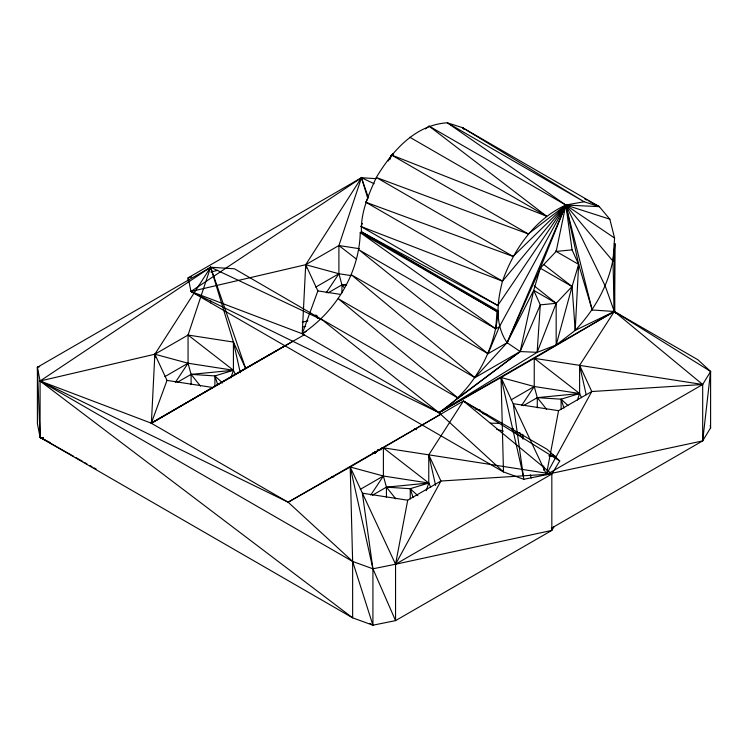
<?xml version="1.0" encoding="UTF-8"?>
<svg xmlns="http://www.w3.org/2000/svg" width="748" height="748" viewBox="0 0 748 748"><rect width="100%" height="100%" fill="white"/><g stroke="black" fill="none" stroke-linecap="round" stroke-linejoin="round"><path stroke-width="1.12" d="M292.879 341.303L151.377 423.265L154.855 354.215L210.627 267.232L234.451 268.784L322.285 319.733M374.14 183.699L361.48 177.725L190.936 291.486L438.973 412.7L537.148 352.345L556.175 345.034L575.203 330.373L578.643 264.39L565.825 205.046L447.332 122.803C415.028 124.701 391.849 151.545 376.319 177.472C368.558 194.555 360.545 212.778 361.434 231.899L496.971 311.542L498.177 310.85L361.434 231.899L360.237 232.6C359.33 273.067 335.674 311.598 302.229 333.748L190.936 291.486L188.253 277.732L361.48 177.725L376.225 178.679M463.956 129.367L462.554 127.693L584.066 201.745L447.332 122.803L462.554 127.693L599.288 206.635L565.825 205.046C534.483 219.37 513.652 249.402 502.506 281.164C497.14 301.435 494.484 324.473 507.116 342.696L520.178 351.541L537.148 352.345L540.29 304.875L533.707 290.327L540.29 268.186L565.825 205.046L584.066 201.745L599.288 206.635L609.844 219.192L614.576 238.051L612.986 261.174L614.286 311.477L579.616 365.333L579.616 393.523L577.456 400.049M425.416 128.918L429.081 126.103L565.825 205.046L572.061 249.851L578.643 264.39L572.061 286.531L575.203 330.373C597.549 306.932 613.5 276.293 614.781 243.53L614.173 243.876M551.36 528.256L702.681 440.89L710.6 371.438L697.847 359.723L614.286 311.477L592.173 309.981L578.643 264.39L555.512 251.038M498.177 310.85C494.989 351.354 473.288 390.465 438.973 412.7L302.229 333.748L305.708 264.708L361.48 177.725L368.315 197.491M39.663 366.679L37.4 367.249L37.4 423.639L40.083 437.393L352.635 617.839L372.925 625.197L395.552 620.625L395.552 564.235L407.707 500.206L440.918 481.029L551.828 474.017L559.747 460.955L546.994 449.23L463.433 400.993L350.195 466.995L288.12 502.207L40.083 381.003L37.4 367.249L210.627 267.232L322.079 319.864M359.33 248.691L338.909 245.531L305.708 264.708L190.936 291.486L503.479 471.932L523.778 479.3L546.405 474.728L558.56 410.689L591.771 391.522L702.681 384.5L710.6 371.438L614.286 311.477L605.235 286.045L565.825 205.046L528.284 233.956L376.319 177.472L513.063 256.424L565.825 205.046L609.844 219.192M543.646 264.465L572.061 286.531L556.175 303.305L540.29 304.875L520.178 351.541L458 398.048L338.227 298.704L474.961 377.647L507.116 342.696L540.29 268.186L556.175 251.421L565.825 205.046L614.576 238.051M520.178 351.541L533.707 290.327L507.116 342.696L488.033 353.711L351.289 274.768L474.961 377.647L520.178 351.541L438.973 412.7L321.257 319.097L458 398.048M230.908 377.862L233.423 370.26L233.423 342.06L210.627 267.232L40.083 381.003L40.083 437.393L73.678 456.345M426.248 490.641L428.763 483.04L428.763 454.84L463.433 400.993L559.747 460.955M191.095 384.528L191.095 374.374L188.057 363.238L188.057 335.048L210.627 267.232L245.578 368.25L151.377 423.265M341.939 292.758L341.939 284.866L338.909 273.731L338.909 245.531L361.48 177.725L367.605 197.827M351.382 275.657L338.909 273.731L305.708 264.708L317.863 290.897L302.229 333.748L306.222 331.411M151.395 422.929L167.01 380.405L154.855 354.215L40.083 381.003L352.635 617.839L352.635 561.449L350.195 466.995L383.397 476.018L428.763 483.04L430.708 487.229M537.148 352.345L556.175 303.305L534.203 285.895M389.848 159.333L391.541 155.004L393.373 153.592M499.365 326.773L488.033 353.711L359.04 249.897L495.784 328.839L499.365 326.773L565.825 205.046L612.986 261.174M592.173 309.981L565.825 205.046L497.775 305.493L361.032 226.541L362.397 223.343M389.727 159.277L391.541 155.004L393.541 153.854M507.116 342.696L565.825 205.046L502.506 281.164L361.032 226.541M502.506 281.164L365.772 202.212L368.512 197.192M388.259 161.035L391.541 155.004L546.526 216.181L429.081 126.103M369.877 623.477L372.925 625.197L352.635 561.449L288.12 502.207L151.096 423.106L40.083 381.003L352.635 561.449L372.925 568.807L395.552 564.235L440.918 481.029L428.763 454.84L383.397 447.828L383.397 476.018L386.436 487.154L386.436 497.308M554.081 526.685L551.828 530.407L395.552 620.625L372.925 568.807L350.195 466.995L395.552 564.235L551.828 530.407L551.828 474.017L463.433 400.993M547.125 474.316L702.681 440.89L710.6 427.828L710.6 371.438M175.406 382.265L188.057 363.238L233.423 370.26L235.368 374.449M326.259 292.749L338.909 273.731L315.768 287.092M370.746 495.045L383.397 476.018L360.256 489.379M521.599 405.528L534.25 386.51L534.25 358.311L614.286 311.477L614.781 243.53L614.781 311.935M155.612 357.619L154.855 354.215L188.057 335.048L233.423 342.06L245.578 368.25L304.174 334.87M164.915 376.599L188.057 363.238L154.855 354.215M327.979 292.926L341.939 284.866L346.52 284.418M177.126 382.434L191.095 374.374L233.423 370.26L188.057 335.048M151.096 423.106L285.007 345.791M546.405 474.728L702.681 384.5L534.25 358.311L501.048 377.488L503.479 471.932L438.973 412.7L614.286 311.477L702.681 384.5L702.681 440.89M288.12 502.207L440.703 414.289M511.108 399.871L534.25 386.51L579.616 393.523L581.561 397.712M523.329 405.706L537.288 397.646L579.616 393.523L534.25 358.311M372.476 495.213L386.436 487.154L428.763 483.04L383.397 447.828M395.552 564.235L551.828 474.017L428.763 454.84L435.598 485.433M438.973 412.7L501.048 377.488L534.25 386.51L537.288 397.646L537.288 407.791M575.203 330.373L614.286 311.477L615.744 313.3M200.473 386.099L191.095 374.374L214.91 375.926L233.423 370.26M546.666 409.362L537.288 397.646L561.103 399.189L579.616 393.523M395.814 498.869L386.436 487.154L410.25 488.706L428.763 483.04M188.253 281.183L188.253 277.732L191.647 276.882M210.899 272.029L217.687 270.318M302.267 322.21L307.933 320.901M548.976 455.597L553.501 454.681M302.304 327.082L305.708 326.446M556.175 251.421L572.061 249.851M549.088 456.168L554.866 455.597M490.295 423.181L499.327 423.34M375.075 452.97L372.775 452.858L375.533 453.232M346.483 285.156L341.939 284.866L344.108 287.569M377.665 449.464L381.069 449.763M381.845 447.622L384.07 447.874M331.448 476.607L333.767 476.925M317.863 290.897L340.536 294.403M558.56 410.689L513.203 403.677L501.048 377.488L523.291 475.822M511.744 428.726L513.203 431.867L520.01 432.924M167.01 380.405L212.367 387.427M407.707 500.206L362.35 493.184L372.925 568.807L372.925 625.197M475.606 409.025L480.169 409.998M482.769 413.569L487.313 414.588M496.635 429.315L503.404 431.119M516.952 434.719L520.337 435.626L520.337 433.373M43.468 438.291L40.083 437.393L37.4 367.249M43.431 438.412L40.083 437.393L50.443 442.732M365.772 202.212L513.063 256.424M584.814 199.015L586.881 200.109M588.947 201.193L599.288 206.635M361.434 231.899L497.775 305.493M374.505 451.455L376.412 452.531M75.707 457.496L82.832 461.516M84.87 462.657L86.908 463.807M89.956 465.536L91.995 466.677M94.033 467.827L96.071 468.977M409.792 137.239L546.526 216.181M391.541 155.004L528.284 233.956M539.888 267.952L572.061 286.531L556.175 345.034L556.175 303.305L534.053 290.533M414.457 428.539L416.477 429.707M338.909 245.531L356.151 258.911M561.103 409.343L561.103 399.189L567.91 405.444M410.25 498.86L410.25 488.706L417.908 495.737M214.91 386.08L214.91 375.926L222.567 382.957M315.918 314.899L317.376 318.04M561.103 399.189L563.945 408.062M410.25 488.706L413.092 497.579M214.91 375.926L217.743 384.799M530.285 474.774L531.23 478.084M586.198 394.785L579.616 365.333L591.771 391.522L546.479 474.354L513.203 403.677L523.778 479.3M306.465 268.102L305.708 264.708L305.708 266.961M317.096 315.693L317.61 317.956M233.423 342.06L240.258 372.654M710.179 425.556L710.6 427.828M522.048 434.233L522.272 437.73M543.693 465.864L543.89 470.427M188.253 277.732L188.384 281.183M523.02 434.719L523.02 439.226M513.203 428.482L513.203 431.867M210.627 267.232L210.627 269.542M210.627 300.612L210.627 302.912M496.971 311.542L495.784 328.839L360.237 232.6L496.971 311.542M43.515 438.122L40.083 437.393L43.506 438.16"/></g></svg>
